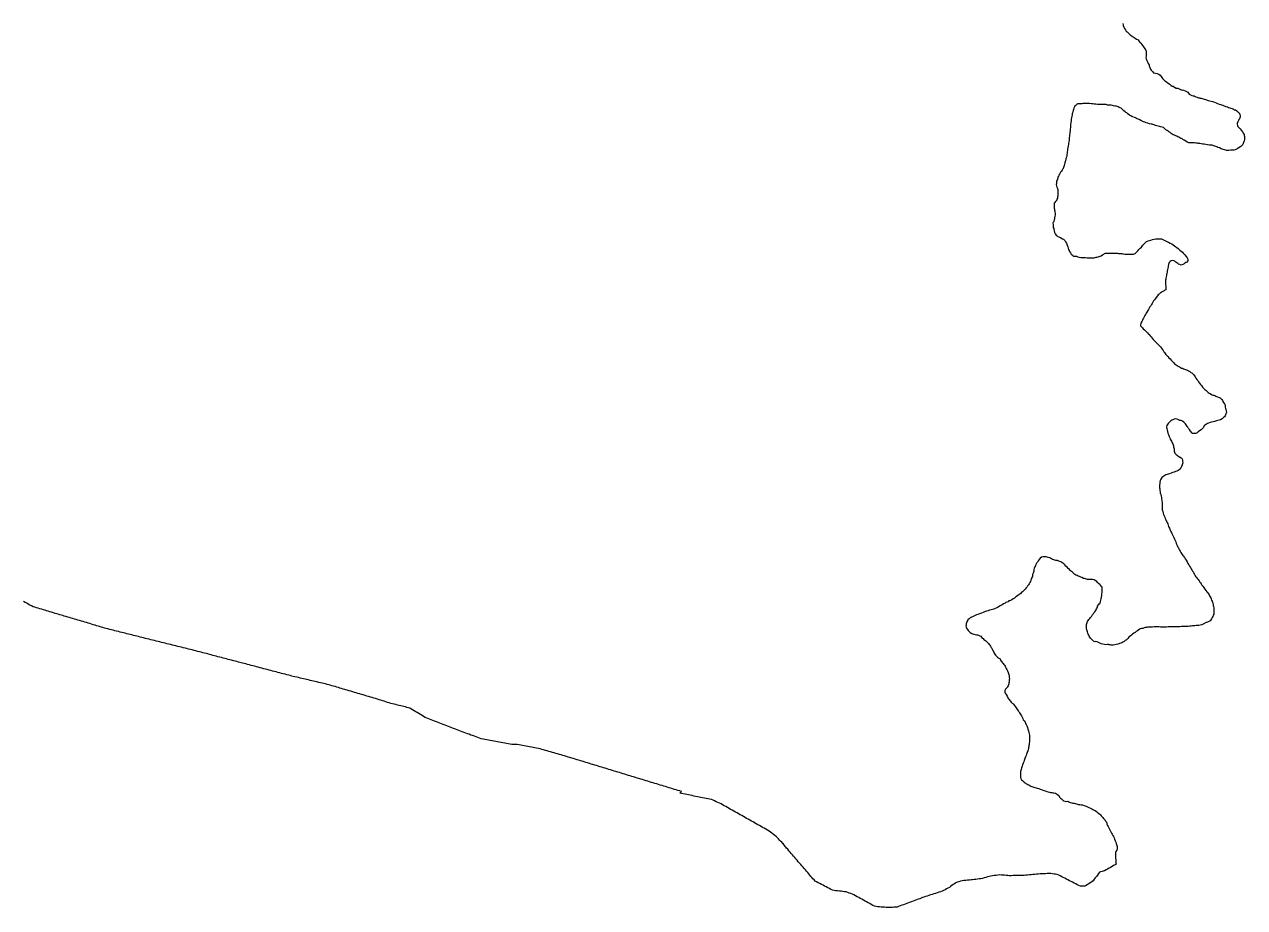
# Model space of a CAD drawing. Header units: inches. Extents: x 130170 to 284068, y 377793 to 804530.
# Drawn here: x 246582 to 253133, y 699291 to 704036 of the extents above; entities that cross this region are included whole.
import ezdxf

# ---------------------------------------------------------------- set-up
doc = ezdxf.new("R2010")
doc.units = ezdxf.units.IN
doc.header["$MEASUREMENT"] = 0
doc.layers.add('muni_il', color=7, linetype='Continuous')

msp = doc.modelspace()

# ---------------------------------------------------------------- linework, layer by layer
at = {"layer": 'muni_il'}
msp.add_lwpolyline([(252478.7, 704040.3), (252481, 704034), (252481, 704029), (252484.5, 704021.5), (252488, 704014), (252493, 704007), (252498, 704000), (252503, 703995), (252508, 703990), (252513.5, 703985), (252519, 703980), (252524, 703976.5), (252529, 703973), (252534.7, 703969), (252540.3, 703965), (252546, 703961), (252553.5, 703956.5), (252561, 703952), (252567, 703944.5), (252573, 703937), (252578, 703935), (252581, 703928.5), (252584, 703922), (252587, 703921), (252590.5, 703915), (252594, 703909), (252598, 703903.5), (252602, 703898), (252604, 703889), (252604.5, 703883), (252605, 703877), (252604.5, 703871), (252604, 703865), (252603, 703858), (252604, 703850), (252607.5, 703842), (252611, 703834), (252613.5, 703829.5), (252616, 703825), (252620, 703818), (252621, 703813), (252624, 703804), (252627, 703795), (252632, 703789), (252636, 703784), (252641, 703780), (252644, 703776), (252647, 703775), (252655, 703773), (252664, 703771), (252673, 703768), (252679, 703763), (252685, 703756), (252689, 703750), (252694.3, 703744), (252699.7, 703738), (252705, 703732), (252708, 703731), (252714.7, 703726), (252721.3, 703721), (252728, 703716), (252733.7, 703712), (252739.3, 703708), (252745, 703704), (252749, 703703), (252757.5, 703698), (252766, 703693), (252774, 703693), (252778, 703691), (252785, 703688), (252792, 703685), (252797, 703685), (252805.5, 703681.5), (252814, 703678), (252821, 703676), (252825, 703674), (252828, 703671), (252832, 703666), (252836, 703661), (252843, 703657.7), (252850, 703654.3), (252857, 703651), (252862, 703651), (252867, 703648.5), (252872, 703646), (252879, 703644), (252886, 703642), (252890, 703642), (252895, 703640), (252900.5, 703638.5), (252906, 703637), (252911, 703635.5), (252916, 703634), (252924, 703631.5), (252932, 703629), (252938, 703627), (252946, 703625), (252954, 703623), (252962, 703621), (252971, 703617), (252979.5, 703613.5), (252988, 703610), (252996.5, 703607.5), (253005, 703605), (253008, 703604), (253016, 703602), (253023.5, 703598.5), (253031, 703595), (253034, 703595), (253040.7, 703592.3), (253047.3, 703589.7), (253054, 703587), (253060, 703586), (253066.3, 703583), (253072.7, 703580), (253079, 703577), (253084, 703576), (253091, 703571), (253099, 703565), (253104, 703561), (253106, 703557), (253107.5, 703551), (253109, 703545), (253108.5, 703539.5), (253108, 703534), (253105, 703529), (253102, 703524), (253101, 703520), (253097, 703512), (253093, 703506), (253094, 703499.5), (253095, 703493), (253097, 703487), (253103, 703480.7), (253109, 703474.3), (253115, 703468), (253118.5, 703463.5), (253122, 703459), (253126, 703452), (253130, 703445), (253131.5, 703439), (253133, 703433), (253132.3, 703425.3), (253131.7, 703417.7), (253131, 703410), (253127, 703402), (253125, 703396.5), (253123, 703391), (253117.5, 703385), (253112, 703379), (253104, 703374), (253096, 703369), (253089.5, 703365), (253083, 703361), (253074.5, 703360.5), (253066, 703360), (253057, 703359.5), (253048, 703359), (253041.5, 703359), (253035, 703359), (253027, 703362), (253018, 703363), (253012.5, 703365.5), (253007, 703368), (252998, 703372), (252989, 703375), (252984, 703377), (252979, 703379), (252973, 703381), (252965.5, 703383.5), (252958, 703386), (252950.5, 703386.5), (252943, 703387), (252934, 703388.5), (252925, 703390), (252916.5, 703391.5), (252908, 703393), (252900, 703394), (252892, 703395), (252886, 703396), (252880, 703397), (252871.3, 703397.8), (252862.5, 703398.5), (252853.8, 703399.3), (252845, 703400), (252840, 703400), (252834, 703400), (252825, 703403), (252817, 703408), (252809, 703413), (252801, 703418), (252798, 703421), (252794, 703422), (252792, 703423), (252786, 703426), (252780, 703429), (252775, 703432), (252770, 703435), (252767, 703435), (252760, 703439), (252753, 703443), (252750, 703443), (252744, 703446.5), (252738, 703450), (252731, 703456), (252727, 703458), (252723, 703462), (252717, 703466), (252711, 703470), (252707, 703472), (252702.5, 703476.5), (252698, 703481), (252690, 703483.5), (252682, 703486), (252675.5, 703487.5), (252669, 703489), (252662, 703491), (252655, 703493), (252648, 703495.5), (252641, 703498), (252636, 703499), (252631, 703500), (252622, 703502), (252613, 703505), (252605, 703507), (252597.5, 703510), (252590, 703513), (252585, 703514), (252580.5, 703517), (252576, 703520), (252567, 703524), (252562, 703526), (252557, 703528), (252552, 703531), (252547, 703534), (252542, 703536), (252533, 703539), (252528, 703541), (252522, 703545), (252515, 703548), (252507.5, 703554), (252500, 703560), (252495.5, 703563), (252491, 703566), (252484.5, 703572), (252478, 703578), (252474, 703581.5), (252470, 703585), (252465, 703588), (252459.5, 703590), (252454, 703592), (252446, 703596), (252437, 703597), (252429, 703598), (252423, 703599.5), (252417, 703601), (252411, 703601.5), (252405, 703602), (252397, 703602), (252389, 703605), (252381, 703605), (252374, 703605), (252369, 703605.5), (252364, 703606), (252358.5, 703606), (252353, 703606), (252343, 703606), (252335, 703607), (252326, 703608), (252318, 703608.5), (252310, 703609), (252301, 703610), (252295, 703610), (252289, 703610), (252283.5, 703610), (252278, 703610), (252271.5, 703610), (252265, 703610), (252260, 703609.5), (252255, 703609), (252247, 703609), (252237, 703609), (252232, 703606), (252228, 703602), (252221, 703599), (252219, 703592), (252216, 703585), (252214, 703579), (252212, 703573), (252210, 703565), (252208, 703557), (252206.5, 703550), (252205, 703543), (252203.5, 703534.5), (252202, 703526), (252201, 703517), (252200, 703508), (252199, 703498.5), (252198, 703489), (252197.5, 703481.5), (252197, 703474), (252196, 703465), (252195, 703456), (252194.3, 703449), (252193.7, 703442), (252193, 703435), (252192, 703428.5), (252191, 703422), (252191, 703412), (252189.5, 703404.5), (252188, 703397), (252187, 703390), (252186, 703383), (252184.5, 703374), (252183, 703365), (252182, 703358), (252181, 703351), (252180, 703344), (252179, 703337), (252178, 703330), (252176, 703323), (252174, 703316), (252173, 703312), (252171, 703303), (252169, 703299), (252168, 703294), (252167, 703289), (252166, 703284), (252165, 703278), (252163, 703272.5), (252161, 703267), (252158, 703258), (252156, 703256), (252153, 703252), (252149, 703246), (252144, 703241), (252141, 703235), (252138.5, 703230.5), (252136, 703226), (252133, 703219), (252131, 703216), (252130, 703209), (252129, 703205), (252126.5, 703199), (252124, 703193), (252123, 703188), (252122.5, 703181.5), (252122, 703175), (252123, 703168), (252125.5, 703161), (252128, 703154), (252130, 703149), (252131, 703141), (252131, 703135), (252131, 703129), (252130.5, 703121.5), (252130, 703114), (252129, 703108.5), (252128, 703103), (252125, 703096), (252125, 703092), (252121, 703088), (252118, 703083.5), (252115, 703079), (252111, 703075), (252111, 703067.5), (252111, 703060), (252111, 703054), (252111, 703048), (252112, 703043), (252113, 703038), (252114, 703033), (252115, 703026.5), (252116, 703020), (252115.5, 703012.5), (252115, 703005), (252113, 702996), (252111.5, 702990.5), (252110, 702985), (252109, 702978), (252106.5, 702973.5), (252104, 702969), (252104.5, 702959.5), (252105, 702950), (252106, 702945), (252108, 702939), (252109, 702933), (252110, 702927), (252112, 702918), (252116, 702910), (252122, 702903), (252126, 702900), (252130, 702897), (252135, 702894.5), (252140, 702892), (252147, 702889), (252155, 702883), (252160, 702881), (252167, 702874), (252171, 702868), (252176, 702860), (252178, 702855), (252180, 702850), (252184, 702841), (252186, 702834), (252188, 702827), (252190.5, 702821), (252193, 702815), (252199, 702809), (252202, 702802), (252206.5, 702798), (252211, 702794), (252217, 702791), (252223, 702791), (252230, 702790), (252238, 702787), (252245, 702785), (252253, 702784), (252260, 702783), (252265.5, 702783), (252271, 702783), (252279, 702782.5), (252287, 702782), (252296.5, 702781.5), (252306, 702781), (252315.5, 702781.5), (252325, 702782), (252330, 702783), (252336, 702785), (252341, 702786), (252346, 702787), (252353, 702789), (252357, 702790), (252363, 702793), (252370, 702798), (252377, 702802), (252381, 702805), (252386, 702807), (252393, 702807), (252402, 702806), (252411, 702807), (252416, 702806.5), (252421, 702806), (252430, 702806.5), (252439, 702807), (252444.5, 702806.5), (252450, 702806), (252456, 702805), (252463, 702805), (252468, 702804.5), (252473, 702804), (252479, 702803), (252482, 702803), (252491, 702801), (252500.3, 702801), (252509.7, 702801), (252519, 702801), (252524, 702801), (252531, 702802), (252536, 702802), (252541, 702803), (252545, 702805), (252550.5, 702810), (252556, 702815), (252559, 702819), (252565, 702826), (252569, 702829.5), (252573, 702833), (252579, 702839), (252583, 702844), (252587, 702849), (252590.5, 702853), (252594, 702857), (252599, 702863), (252606, 702869), (252615, 702873), (252622.5, 702875), (252630, 702877), (252638.5, 702879.5), (252647, 702882), (252656, 702883), (252665, 702884), (252672, 702884), (252679, 702884), (252684, 702884), (252687, 702883), (252694, 702879.5), (252701, 702876), (252708, 702872.5), (252715, 702869), (252719, 702868), (252725, 702865), (252733.3, 702860.7), (252741.7, 702856.3), (252750, 702852), (252756.5, 702846.8), (252763, 702841.5), (252769.5, 702836.3), (252776, 702831), (252781, 702827), (252786, 702823), (252792.5, 702817.5), (252799, 702812), (252805.5, 702804.5), (252812, 702797), (252818.5, 702789.5), (252825, 702782), (252829, 702775), (252828, 702766), (252823, 702758), (252819, 702757), (252817, 702756), (252812.5, 702753), (252808, 702750), (252801, 702746), (252792, 702743), (252785, 702745), (252779, 702748), (252774, 702751.5), (252769, 702755), (252764, 702759), (252759, 702763), (252753, 702765), (252747, 702767), (252739, 702766), (252733, 702761), (252728, 702756), (252726, 702750.5), (252724, 702745), (252723, 702739), (252722, 702733), (252720.5, 702725.5), (252719, 702718), (252718, 702710), (252716.5, 702704), (252715, 702698), (252714, 702692.5), (252713, 702687), (252711.5, 702679.5), (252710, 702672), (252709.5, 702666.5), (252709, 702661), (252708.5, 702653), (252708, 702645), (252709, 702638), (252710, 702631), (252711, 702627), (252711, 702620), (252711, 702613), (252710, 702610), (252705.5, 702607), (252701, 702604), (252694, 702601), (252690, 702599), (252685.5, 702596), (252681, 702593), (252674, 702587), (252669.5, 702582), (252665, 702577), (252659, 702569), (252654, 702562.7), (252649, 702556.3), (252644, 702550), (252640, 702543), (252636, 702536), (252632.3, 702530), (252628.7, 702524), (252625, 702518), (252621, 702511.3), (252617, 702504.7), (252613, 702498), (252608, 702490), (252604.7, 702483.7), (252601.3, 702477.3), (252598, 702471), (252594.5, 702464), (252591, 702457), (252587.5, 702451.5), (252584, 702446), (252580.5, 702440), (252577, 702434), (252576, 702428), (252575, 702421), (252575, 702417), (252580, 702410), (252584.5, 702405.5), (252589, 702401), (252595, 702395), (252601, 702389), (252605, 702386), (252611, 702378.5), (252617, 702371), (252620, 702369), (252625.3, 702362.7), (252630.7, 702356.3), (252636, 702350), (252642, 702343.5), (252648, 702337), (252655, 702331), (252660.5, 702325.5), (252666, 702320), (252671, 702314.5), (252676, 702309), (252681, 702303), (252686, 702297), (252691, 702291), (252695, 702284), (252699, 702277), (252702.5, 702272.5), (252706, 702268), (252710.7, 702262.3), (252715.3, 702256.7), (252720, 702251), (252727, 702244), (252732.7, 702238.3), (252738.3, 702232.7), (252744, 702227), (252750.5, 702220), (252757, 702213), (252761, 702209.5), (252765, 702206), (252771, 702202.5), (252777, 702199), (252783, 702195.7), (252789, 702192.3), (252795, 702189), (252800, 702189), (252805, 702186), (252810, 702183), (252815.5, 702181.5), (252821, 702180), (252826.5, 702177.5), (252832, 702175), (252838.5, 702170.5), (252845, 702166), (252849.5, 702163.5), (252854, 702161), (252859, 702154.5), (252864, 702148), (252868, 702141.5), (252872, 702135), (252876.7, 702128.3), (252881.3, 702121.7), (252886, 702115), (252891, 702108.3), (252896, 702101.7), (252901, 702095), (252907.5, 702087.5), (252914, 702080), (252919.5, 702075), (252925, 702070), (252931.5, 702064), (252938, 702058), (252943, 702055), (252948, 702052), (252955, 702048), (252962, 702044), (252968, 702044), (252973.5, 702041.5), (252979, 702039), (252987.5, 702035.5), (252996, 702032), (253001, 702029), (253006, 702026), (253010, 702021), (253014, 702016), (253017, 702010), (253020, 702004), (253023, 701999.5), (253026, 701995), (253028, 701987), (253029, 701979.5), (253030, 701972), (253032, 701966), (253034, 701960), (253036, 701951), (253033, 701943), (253031, 701938), (253029, 701933), (253024.5, 701928), (253020, 701923), (253012, 701917.5), (253004, 701912), (252997, 701910), (252990, 701908), (252983, 701905), (252977, 701903.5), (252971, 701902), (252963.5, 701900.5), (252956, 701899), (252947.5, 701896.5), (252939, 701894), (252934, 701892), (252928.5, 701888.5), (252923, 701885), (252917, 701881), (252915, 701878), (252914, 701875), (252912, 701870), (252905.5, 701863.5), (252899, 701857), (252891.5, 701851.5), (252884, 701846), (252877.5, 701842), (252871, 701838), (252866, 701837.5), (252861, 701837), (252853, 701838), (252849, 701842), (252846, 701846.5), (252843, 701851), (252837, 701859), (252832.5, 701865), (252828, 701871), (252824, 701876), (252820, 701885), (252816.5, 701889), (252813, 701893), (252807, 701898), (252800, 701904), (252793, 701907), (252785, 701908), (252778, 701911), (252771, 701914), (252763, 701916), (252754, 701914), (252748, 701911.5), (252742, 701909), (252737, 701905), (252732, 701901), (252727.5, 701896.5), (252723, 701892), (252719.5, 701886.5), (252716, 701881), (252713, 701874), (252714, 701870), (252715.5, 701864), (252717, 701858), (252719, 701848.5), (252721, 701839), (252724, 701832), (252726, 701826.5), (252728, 701821), (252731, 701814.5), (252734, 701808), (252737, 701802.5), (252740, 701797), (252742.5, 701792), (252745, 701787), (252747, 701782), (252749, 701777), (252750.5, 701772), (252752, 701767), (252753, 701761.5), (252754, 701756), (252754.5, 701749.5), (252755, 701743), (252757, 701737.5), (252759, 701732), (252766, 701725), (252770.5, 701721.5), (252775, 701718), (252779.5, 701715), (252784, 701712), (252792, 701707), (252797, 701702), (252800, 701695), (252800.5, 701688), (252801, 701681), (252799.5, 701675), (252798, 701669), (252795, 701661), (252792, 701656), (252789, 701651), (252785.5, 701647), (252782, 701643), (252776, 701639.5), (252770, 701636), (252762, 701633.5), (252754, 701631), (252746, 701628), (252738, 701625), (252730, 701622), (252723.3, 701620), (252716.7, 701618), (252710, 701616), (252704.5, 701612.5), (252699, 701609), (252693.5, 701605), (252688, 701601), (252683, 701593), (252680.5, 701585), (252678, 701577), (252677.5, 701569), (252677, 701561), (252677, 701553.5), (252677, 701546), (252677.4, 701540.6), (252677.8, 701535.2), (252678, 701532), (252679, 701525), (252680, 701518), (252682.5, 701509.5), (252685, 701501), (252686, 701494), (252687, 701487), (252688, 701480), (252689, 701473.5), (252690, 701467), (252690.3, 701459.3), (252690.7, 701451.7), (252691, 701444), (252691, 701436), (252691, 701428), (252692.5, 701423), (252694, 701418), (252696, 701410), (252698, 701402), (252701, 701395), (252704, 701388), (252707, 701381), (252710, 701374), (252712.5, 701369), (252715, 701364), (252717.5, 701358), (252720, 701352), (252722.5, 701345.5), (252725, 701339), (252727, 701334), (252729, 701329), (252731, 701324), (252733, 701319), (252737, 701312), (252740, 701306.5), (252743, 701301), (252746.5, 701293.5), (252750, 701286), (252753.5, 701278.5), (252757, 701271), (252760.5, 701263), (252764, 701255), (252766, 701249.5), (252768, 701244), (252771.5, 701236), (252775, 701228), (252777.5, 701223.5), (252780, 701219), (252783, 701211), (252786.5, 701205), (252790, 701199), (252794, 701193.5), (252798, 701188), (252801.5, 701183), (252805, 701178), (252809.5, 701171.5), (252814, 701165), (252819, 701156.5), (252824, 701148), (252829, 701140), (252834, 701132), (252838, 701125), (252842, 701118), (252846, 701111), (252850, 701104.7), (252854, 701098.3), (252858, 701092), (252861.3, 701086), (252864.7, 701080), (252868, 701074), (252872, 701068), (252876, 701062), (252880, 701057.5), (252884, 701053), (252888.5, 701046.5), (252893, 701040), (252896.5, 701035), (252900, 701030), (252903, 701023), (252908, 701018), (252913.5, 701010), (252919, 701002), (252925, 700994.5), (252931, 700987), (252935, 700982), (252939, 700977), (252942, 700971.5), (252945, 700966), (252948, 700960.5), (252951, 700955), (252953.5, 700949), (252956, 700943), (252958, 700937), (252960, 700931), (252962, 700925.5), (252964, 700920), (252965, 700914), (252966, 700908), (252967, 700902), (252968, 700896), (252968, 700889), (252968, 700882), (252967.5, 700875), (252967, 700868), (252964.5, 700861), (252962, 700854), (252959, 700848.5), (252956, 700843), (252952, 700837.5), (252948, 700832), (252940.5, 700828), (252933, 700824), (252927.5, 700822.5), (252922, 700821), (252917, 700818), (252911, 700813), (252903, 700810.5), (252895, 700808), (252887.5, 700807), (252880, 700806), (252873.3, 700805.7), (252866.7, 700805.3), (252860, 700805), (252853, 700804), (252846, 700803), (252839, 700802), (252829.8, 700801.8), (252820.5, 700801.5), (252811.3, 700801.3), (252802, 700801), (252794, 700800.5), (252786, 700800), (252778, 700799.5), (252770, 700799), (252760, 700799), (252750, 700799), (252740, 700799), (252731.3, 700798.8), (252722.5, 700798.5), (252713.8, 700798.3), (252705, 700798), (252697.3, 700798), (252689.7, 700798), (252682, 700798), (252672.5, 700798.5), (252663, 700799), (252655, 700798.8), (252647, 700798.5), (252639, 700798.3), (252631, 700798), (252621.5, 700798), (252612, 700798), (252606, 700796.5), (252600, 700795), (252593, 700793), (252586, 700791), (252579.5, 700789.5), (252573, 700788), (252565.5, 700783), (252558, 700778), (252551.3, 700773.7), (252544.7, 700769.3), (252538, 700765), (252531.5, 700759.5), (252525, 700754), (252518.5, 700748.5), (252512, 700743), (252505.5, 700736.5), (252499, 700730), (252492.5, 700725), (252486, 700720), (252480, 700716.5), (252474, 700713), (252468, 700711), (252462, 700709), (252457, 700707.5), (252452, 700706), (252444, 700704), (252436, 700702), (252428, 700700), (252422, 700700.5), (252416, 700701), (252411, 700702), (252406, 700703), (252402, 700705), (252395, 700704), (252388, 700703), (252380, 700704.5), (252372, 700706), (252363.5, 700708.5), (252355, 700711), (252348.5, 700714.5), (252342, 700718), (252335, 700720), (252329, 700719), (252322, 700723), (252317, 700727.5), (252312, 700732), (252306, 700739), (252302, 700744), (252298, 700749), (252296, 700754.5), (252294, 700760), (252291.5, 700766), (252289, 700772), (252287.5, 700777.5), (252286, 700783), (252285, 700789), (252284, 700795), (252284, 700801), (252284, 700807), (252285, 700812.5), (252286, 700818), (252290, 700827), (252293.5, 700832.5), (252297, 700838), (252301.7, 700843.7), (252306.3, 700849.3), (252311, 700855), (252315.3, 700861.3), (252319.7, 700867.7), (252324, 700874), (252328.5, 700879.5), (252333, 700885), (252336, 700891), (252338.5, 700896), (252341, 700901), (252342.5, 700906), (252344, 700911), (252348, 700918), (252352.5, 700922.5), (252357, 700927), (252359.5, 700934.5), (252362, 700942), (252363.5, 700950), (252365, 700958), (252366, 700967), (252367, 700976), (252367.7, 700984.3), (252368.3, 700992.7), (252369, 701001), (252368.5, 701006.5), (252368, 701012), (252363, 701018), (252359, 701022.5), (252355, 701027), (252349, 701032), (252344, 701037.5), (252339, 701043), (252331, 701048), (252325, 701051), (252316, 701053), (252307, 701054), (252301.5, 701053.5), (252296, 701053), (252289, 701054), (252284, 701056), (252278, 701057), (252273, 701058), (252268, 701059), (252260, 701064), (252253.5, 701066.5), (252247, 701069), (252240.3, 701071.7), (252233.7, 701074.3), (252227, 701077), (252221.5, 701081), (252216, 701085), (252209, 701092), (252204, 701096), (252199, 701100), (252192.5, 701106.5), (252186, 701113), (252179.5, 701119.5), (252173, 701126), (252168, 701132), (252163, 701138), (252157.5, 701141.5), (252152, 701145), (252146, 701149), (252140.5, 701150.5), (252135, 701152), (252128, 701156), (252119, 701156), (252113.5, 701157.5), (252108, 701159), (252102.5, 701161.5), (252097, 701164), (252092.5, 701167), (252088, 701170), (252079, 701172), (252073.5, 701173.5), (252068, 701175), (252062.5, 701175.5), (252057, 701176), (252054.2, 701176), (252050, 701176), (252043, 701174), (252036, 701168), (252030.5, 701161), (252025, 701154), (252020.5, 701147.5), (252016, 701141), (252013, 701134.3), (252010, 701127.7), (252007, 701121), (252004, 701114), (252001, 701107), (252001, 701099), (251999, 701093.5), (251997, 701088), (251995, 701080), (251994.5, 701075), (251994, 701070), (251991.5, 701064), (251989, 701058), (251986, 701050.5), (251983, 701043), (251979.5, 701036.5), (251976, 701030), (251973, 701025.5), (251970, 701021), (251965, 701014.5), (251960, 701008), (251954, 701001), (251948, 700994), (251941, 700988), (251934, 700982), (251929, 700977), (251926, 700976), (251920.3, 700971.3), (251914.7, 700966.7), (251909, 700962), (251903, 700958), (251897, 700954), (251890, 700949.5), (251883, 700945), (251876, 700941), (251868, 700938), (251863, 700934), (251856, 700932), (251851.5, 700929.5), (251847, 700927), (251839, 700922.5), (251831, 700918), (251824, 700914), (251817, 700910), (251809.5, 700905.5), (251802, 700901), (251794.5, 700897.5), (251787, 700894), (251779.3, 700892), (251771.7, 700890), (251764, 700888), (251755.5, 700885.5), (251747, 700883), (251742, 700881.5), (251737, 700880), (251729, 700876.5), (251721, 700873), (251715, 700871), (251709, 700869), (251701.5, 700866), (251694, 700863), (251686.5, 700860), (251679, 700857), (251672.7, 700853.7), (251666.3, 700850.3), (251660, 700847), (251653.5, 700842), (251647, 700837), (251644.5, 700831.5), (251642, 700826), (251640, 700820.5), (251638, 700815), (251637.5, 700809), (251637, 700803), (251638.5, 700797.5), (251640, 700792), (251646, 700784), (251649.5, 700780), (251653, 700776), (251656.5, 700772), (251660, 700768), (251668, 700764), (251674, 700762), (251680, 700760), (251686.5, 700758.5), (251693, 700757), (251698.5, 700755.5), (251704, 700754), (251712, 700751), (251717, 700749), (251721, 700744), (251724, 700739), (251729, 700736), (251733.5, 700732), (251738, 700728), (251743, 700724), (251748, 700720), (251754, 700713), (251758, 700709), (251762, 700705), (251765.5, 700700), (251769, 700695), (251773, 700689), (251775.5, 700684), (251778, 700679), (251781, 700672.5), (251784, 700666), (251789, 700658), (251792, 700652.5), (251795, 700647), (251800.5, 700642), (251806, 700637), (251812, 700632), (251816.5, 700629.5), (251821, 700627), (251823, 700620), (251826.5, 700615.5), (251830, 700611), (251833, 700606.5), (251836, 700602), (251840, 700597.5), (251844, 700593), (251847, 700587.5), (251850, 700582), (251853, 700576), (251856, 700570), (251860, 700562), (251864, 700554), (251866, 700548.5), (251868, 700543), (251869, 700534), (251869.5, 700527), (251870, 700520), (251869.5, 700514.5), (251869, 700509), (251868.5, 700504), (251868, 700499), (251867, 700493.5), (251866, 700488), (251863, 700482), (251860, 700476), (251857, 700470), (251854, 700470), (251849, 700465), (251845, 700458), (251845, 700453), (251845, 700448), (251848, 700442), (251853, 700435), (251858, 700427), (251860, 700422), (251862, 700417), (251865.5, 700412.5), (251869, 700408), (251872.5, 700403.5), (251876, 700399), (251880.5, 700394.5), (251885, 700390), (251889, 700386.5), (251893, 700383), (251896.5, 700378.5), (251900, 700374), (251903, 700369), (251906, 700364), (251909.5, 700358.5), (251913, 700353), (251916.5, 700348.5), (251920, 700344), (251925, 700337), (251928, 700332), (251931, 700327), (251934.5, 700320.5), (251938, 700314), (251941.5, 700307), (251945, 700300), (251949.5, 700293.5), (251954, 700287), (251957, 700280.5), (251960, 700274), (251963.5, 700266.5), (251967, 700259), (251969.5, 700249.5), (251972, 700240), (251974, 700232), (251976, 700224), (251977.5, 700217.5), (251979, 700211), (251979, 700203.5), (251979, 700196), (251978.5, 700189), (251978, 700182), (251977, 700174.5), (251976, 700167), (251975, 700161.5), (251974, 700156), (251973, 700150.5), (251972, 700145), (251970.5, 700139), (251969, 700133), (251965.5, 700124), (251962, 700115), (251959.5, 700107.5), (251957, 700100), (251953.5, 700091), (251950, 700082), (251947, 700074), (251944, 700066), (251941, 700058), (251938, 700050), (251935.5, 700041.5), (251933, 700033), (251931.5, 700027.5), (251930, 700022), (251929.5, 700015.5), (251929, 700009), (251929, 700003.5), (251929, 699998), (251930.5, 699991.5), (251932, 699985), (251936, 699978), (251940, 699974), (251944, 699970), (251949, 699965.5), (251954, 699961), (251959, 699958), (251964, 699955), (251969, 699952.5), (251974, 699950), (251980, 699946.5), (251986, 699943), (251991, 699941), (251996, 699939), (252001.5, 699937.5), (252007, 699936), (252013.5, 699934), (252020, 699932), (252027.5, 699930), (252035, 699928), (252040.5, 699925.5), (252046, 699923), (252054.3, 699920.3), (252062.7, 699917.7), (252071, 699915), (252078, 699913), (252085, 699911), (252091.5, 699910), (252098, 699909), (252103.5, 699908), (252109, 699907), (252117, 699906), (252123, 699902), (252129, 699898), (252136, 699893), (252139, 699885), (252145, 699879), (252149.5, 699875), (252154, 699871), (252161, 699865), (252169, 699862), (252176, 699861), (252184, 699862), (252189, 699859), (252197, 699855), (252205, 699853), (252211.5, 699852), (252218, 699851), (252224, 699849.5), (252230, 699848), (252235, 699846.5), (252240, 699845), (252249, 699844), (252256, 699843.5), (252263, 699843), (252271, 699840), (252276.5, 699837.5), (252282, 699835), (252289.7, 699831.7), (252297.3, 699828.3), (252305, 699825), (252312, 699821.5), (252319, 699818), (252324.5, 699815), (252330, 699812), (252337, 699807), (252344, 699802), (252349.5, 699797.5), (252355, 699793), (252359, 699788.5), (252363, 699784), (252367, 699779.5), (252371, 699775), (252376, 699769.5), (252381, 699764), (252384, 699760), (252387, 699756), (252391, 699749), (252392.5, 699744), (252394, 699739), (252397, 699732.5), (252400, 699726), (252404, 699719), (252408, 699712), (252411.5, 699704.5), (252415, 699697), (252418.5, 699691), (252422, 699685), (252425.5, 699678.5), (252429, 699672), (252432, 699665), (252435, 699658), (252438, 699650), (252441, 699642), (252443, 699636), (252445, 699630), (252446.5, 699624.5), (252448, 699619), (252448.5, 699613.5), (252449, 699608), (252447, 699600), (252442, 699592), (252439, 699586), (252439, 699580), (252439, 699574), (252439, 699565), (252440.5, 699556.5), (252442, 699548), (252441.5, 699541.5), (252441, 699535), (252442.2, 699529.6), (252443.3, 699524.2), (252437.4, 699520.8), (252429.3, 699516.2), (252421.2, 699511.6), (252413.1, 699507), (252405.1, 699502.4), (252397, 699497.8), (252388.9, 699493.2), (252380.8, 699488.6), (252373.5, 699486.5), (252367.6, 699484.9), (252360.9, 699483), (252354.2, 699481.1), (252348.5, 699473.5), (252342.8, 699465.9), (252337.2, 699458.2), (252331.5, 699450.6), (252325.8, 699443), (252320.1, 699435.4), (252312.4, 699429.7), (252304.7, 699424.1), (252297, 699418.4), (252289.9, 699414.2), (252282.9, 699410.1), (252275.8, 699405.9), (252267.7, 699405.8), (252259.6, 699405.6), (252251.4, 699405.5), (252243.1, 699409.8), (252234.8, 699414), (252226.4, 699418.3), (252218.1, 699422.5), (252209.8, 699426.8), (252201.4, 699431.1), (252193.1, 699435.3), (252184.8, 699439.6), (252176.4, 699443.8), (252168.1, 699448.1), (252159.8, 699452.4), (252151.4, 699456.6), (252143.1, 699460.9), (252134.8, 699465.1), (252126.4, 699469.4), (252118.1, 699470.4), (252109.8, 699471.3), (252101.5, 699472.3), (252093.2, 699473.2), (252083.5, 699473.2), (252073.8, 699473.2), (252064, 699473.1), (252054.3, 699473.1), (252044.5, 699473), (252035, 699472.1), (252025.4, 699471.2), (252015.8, 699470.2), (252006.2, 699469.3), (251996.7, 699468.4), (251987.1, 699467.5), (251977.5, 699466.6), (251967.9, 699465.7), (251958.3, 699464.7), (251948.8, 699463.8), (251939.2, 699462.9), (251929.2, 699462.8), (251919.3, 699462.7), (251909.4, 699462.6), (251899.5, 699462.5), (251889.6, 699462.5), (251879.6, 699462.4), (251869.7, 699462.3), (251861.2, 699463), (251852.6, 699463.7), (251844.1, 699464.4), (251835.5, 699465.1), (251827, 699465.8), (251818.5, 699466.5), (251808.7, 699465.3), (251799, 699464.1), (251789.2, 699462.9), (251779.5, 699461.7), (251769.8, 699460.5), (251760.9, 699458), (251752.1, 699455.5), (251743.3, 699453), (251734.5, 699450.5), (251725.7, 699448), (251716.8, 699445.5), (251708, 699444.6), (251699.3, 699443.7), (251690.5, 699442.7), (251681.7, 699441.8), (251672.9, 699440.9), (251664.1, 699439.9), (251655.3, 699439), (251645.6, 699438), (251635.8, 699436.9), (251626.1, 699435.9), (251616.3, 699434.9), (251607.8, 699432.2), (251599.2, 699429.5), (251590.6, 699426.8), (251582.1, 699424.1), (251575.3, 699419.1), (251568.5, 699414.2), (251561.6, 699409.2), (251554.8, 699404.2), (251548, 699399.3), (251540.3, 699395.2), (251532.5, 699391.1), (251524.7, 699387), (251517, 699383), (251509.2, 699378.9), (251500.3, 699376), (251491.3, 699373.1), (251482.4, 699370.2), (251473.4, 699367.4), (251464.4, 699364.5), (251455.5, 699361.6), (251446.5, 699358.7), (251437.6, 699355.9), (251428.6, 699353), (251419.7, 699350.1), (251410.7, 699347.2), (251403.5, 699344.3), (251396.3, 699341.5), (251389.1, 699338.6), (251380.4, 699335.4), (251371.7, 699332.2), (251362.9, 699329), (251354.2, 699325.8), (251345.5, 699322.6), (251336.8, 699319.4), (251328, 699316.2), (251319.3, 699313), (251310.6, 699309.8), (251301.9, 699306.6), (251293.2, 699303.4), (251284.4, 699300.2), (251275.7, 699297), (251267, 699293.8), (251258.6, 699293), (251250.2, 699292.3), (251241.8, 699291.5), (251233.3, 699290.8), (251227.3, 699291), (251218.3, 699291.6), (251209.2, 699292.2), (251200.1, 699292.8), (251191, 699293.4), (251181.9, 699294), (251172.8, 699294.6), (251163.9, 699295.7), (251154.9, 699296.9), (251145.9, 699298), (251137.4, 699302.6), (251128.9, 699307.3), (251120.4, 699312), (251111.9, 699316.6), (251103.5, 699321.3), (251095, 699325.9), (251086.5, 699330.6), (251078, 699335.3), (251069.5, 699339.9), (251061, 699344.6), (251052.5, 699349.2), (251044, 699353.9), (251035.5, 699358.6), (251027, 699363.2), (251018.6, 699366.2), (251010.2, 699369.2), (251001.9, 699372.1), (250993.5, 699375.1), (250984.4, 699376.2), (250975.4, 699377.3), (250966.3, 699378.4), (250957.2, 699379.5), (250948.2, 699380.6), (250939.1, 699381.7), (250930, 699382.8), (250921, 699383.8), (250912.4, 699388.3), (250903.8, 699392.8), (250895.3, 699397.2), (250886.7, 699401.7), (250878.1, 699406.1), (250869.6, 699410.6), (250861, 699415.1), (250852.4, 699419.5), (250843.9, 699424), (250835.3, 699428.4), (250826.7, 699432.9), (250821.2, 699439.3), (250815.7, 699445.7), (250810.2, 699452.2), (250804.7, 699458.6), (250799.2, 699465), (250793.7, 699471.4), (250787.4, 699478.8), (250781.1, 699486.1), (250774.8, 699493.5), (250768.5, 699500.8), (250762.2, 699508.2), (250755.9, 699515.6), (250749.6, 699522.9), (250743.3, 699530.3), (250737, 699537.6), (250730.7, 699545), (250724.4, 699552.4), (250718.1, 699559.7), (250711.8, 699567.1), (250705.5, 699574.4), (250699.2, 699581.8), (250692.8, 699589.2), (250686.5, 699596.5), (250680.2, 699603.9), (250674.2, 699610.9), (250670.4, 699615.4), (250666.5, 699619.9), (250663.1, 699624.3), (250659.1, 699629.5), (250655.1, 699634.7), (250653.8, 699636), (250647.9, 699642), (250642.1, 699648), (250636.2, 699654), (250630.3, 699660), (250624.4, 699666), (250618.6, 699672), (250610.8, 699678.1), (250603, 699684.1), (250595.2, 699690.2), (250587.4, 699696.2), (250579.6, 699702.3), (250571, 699707.1), (250562.4, 699712), (250553.8, 699716.8), (250545.2, 699721.7), (250536.6, 699726.5), (250528.1, 699731.4), (250519.5, 699736.2), (250510.9, 699741.1), (250502.3, 699745.9), (250493.7, 699750.8), (250485.1, 699755.7), (250476.5, 699760.5), (250467.9, 699765.4), (250459.3, 699770.2), (250450.7, 699775.1), (250442.2, 699779.9), (250433.6, 699784.8), (250425, 699789.6), (250416.4, 699794.5), (250407.8, 699799.3), (250399.2, 699804.2), (250390.6, 699809), (250382, 699813.9), (250373.4, 699818.7), (250364.8, 699823.6), (250356.3, 699828.4), (250347.7, 699833.3), (250339.1, 699838.1), (250330.5, 699843), (250321.9, 699847.8), (250313.4, 699851.8), (250304.8, 699855.8), (250296.3, 699859.9), (250287.8, 699863.9), (250279.2, 699867.9), (250270.7, 699871.9), (250261.2, 699873.7), (250251.8, 699875.6), (250242.3, 699877.4), (250232.8, 699879.3), (250223.3, 699881.1), (250213.9, 699883), (250204.4, 699884.8), (250194.9, 699886.7), (250185.5, 699888.5), (250176, 699890.3), (250166.5, 699892.2), (250157.1, 699894), (250147.6, 699895.9), (250138.1, 699897.7), (250128.6, 699899.6), (250119.2, 699901.4), (250109.7, 699903.3), (250100.2, 699905.1), (250103.7, 699909.1), (250109.6, 699914.6), (250100.1, 699917.5), (250090.6, 699920.4), (250081.1, 699923.3), (250071.6, 699926.1), (250062.1, 699929), (250052.6, 699931.9), (250043.1, 699934.8), (250033.6, 699937.7), (250024.1, 699940.6), (250014.6, 699943.5), (250005.1, 699946.4), (249995.5, 699949.3), (249986, 699952.2), (249976.5, 699955.1), (249967, 699958), (249957.5, 699960.9), (249948, 699963.8), (249938.5, 699966.7), (249929, 699969.6), (249919.5, 699972.5), (249910, 699975.4), (249900.5, 699978.3), (249891, 699981.2), (249881.5, 699984), (249871.9, 699986.9), (249862.4, 699989.8), (249852.9, 699992.7), (249843.4, 699995.6), (249833.9, 699998.5), (249824.4, 700001.4), (249814.9, 700004.3), (249805.4, 700007.2), (249795.9, 700010.1), (249786.4, 700013), (249776.9, 700015.9), (249767.4, 700018.8), (249757.8, 700021.7), (249748.3, 700024.6), (249738.8, 700027.5), (249729.3, 700030.4), (249719.8, 700033.3), (249710.3, 700036.2), (249700.8, 700039.1), (249691.3, 700041.9), (249681.8, 700044.8), (249672.3, 700047.7), (249662.8, 700050.6), (249653.3, 700053.5), (249643.7, 700056.4), (249634.2, 700059.3), (249624.7, 700062.2), (249615.2, 700065.1), (249605.7, 700068), (249596.2, 700070.9), (249586.7, 700073.8), (249577.2, 700076.7), (249567.7, 700079.6), (249558.2, 700082.5), (249548.7, 700085.4), (249539.2, 700088.3), (249529.6, 700091.2), (249520.1, 700094.1), (249510.6, 700097), (249501.1, 700099.9), (249491.7, 700102.6), (249482.3, 700105.3), (249472.9, 700108), (249463.5, 700110.7), (249454.1, 700113.4), (249444.7, 700116.1), (249435.3, 700118.9), (249425.9, 700121.6), (249416.5, 700124.3), (249407.1, 700127), (249397.7, 700129.7), (249388.3, 700132.4), (249378.9, 700135.2), (249369.6, 700137.9), (249360.2, 700140.6), (249350.8, 700143.3), (249341.3, 700145.2), (249331.9, 700147), (249322.5, 700148.9), (249313, 700150.8), (249303.6, 700152.6), (249294.2, 700154.5), (249284.7, 700156.4), (249275.3, 700158.2), (249265.9, 700160.1), (249256.4, 700162), (249247, 700163.8), (249237.6, 700165.7), (249228.2, 700167.6), (249218.5, 700167.7), (249208.8, 700167.8), (249199.2, 700167.9), (249189.5, 700168.1), (249179.9, 700169.9), (249170.2, 700171.7), (249160.5, 700173.5), (249150.9, 700175.3), (249141.2, 700177.1), (249131.5, 700178.9), (249121.8, 700180.7), (249112.2, 700182.5), (249102.5, 700184.3), (249092.8, 700186.1), (249083.2, 700187.9), (249073.5, 700189.7), (249063.8, 700191.5), (249054.2, 700193.3), (249044.5, 700195.1), (249034.8, 700196.9), (249025.6, 700200.5), (249016.3, 700204), (249007, 700207.5), (248997.7, 700211.1), (248988.5, 700214.6), (248979.2, 700218.1), (248969.9, 700221.7), (248960.7, 700225.2), (248951.4, 700228.7), (248942.1, 700232.3), (248932.9, 700235.8), (248923.6, 700239.3), (248914.3, 700242.9), (248905, 700246.4), (248895.8, 700249.9), (248886.5, 700253.5), (248877.2, 700257), (248868, 700260.6), (248858.7, 700264.1), (248849.4, 700267.6), (248840.1, 700271.2), (248830.9, 700274.7), (248821.6, 700278.2), (248812.3, 700281.8), (248803.1, 700285.3), (248793.8, 700288.8), (248784.5, 700292.4), (248775.3, 700295.9), (248766, 700299.4), (248756.7, 700303), (248747.4, 700306.5), (248738.2, 700310), (248734, 700312.6), (248725.4, 700317.7), (248716.9, 700322.8), (248708.3, 700327.9), (248699.8, 700333), (248691.3, 700338.1), (248682.7, 700343.2), (248674.2, 700348.3), (248665.6, 700353.4), (248657.1, 700358.5), (248650.8, 700362.3), (248643.3, 700364.5), (248635.8, 700366.7), (248627.4, 700369), (248619.1, 700371.2), (248610.7, 700373.4), (248602.1, 700375.3), (248593.5, 700377.3), (248584.9, 700379.2), (248576.3, 700381.1), (248567.7, 700383), (248559, 700385), (248549.9, 700387.8), (248540.8, 700390.7), (248531.6, 700393.5), (248522.5, 700396.4), (248513.3, 700399.2), (248504.2, 700402), (248495.1, 700404.9), (248485.9, 700407.7), (248476.8, 700410.6), (248467.6, 700413.4), (248458.5, 700416.3), (248449, 700419.1), (248439.5, 700421.9), (248430, 700424.7), (248420.4, 700427.5), (248410.9, 700430.3), (248401.4, 700433.1), (248391.9, 700435.9), (248382.4, 700438.7), (248372.8, 700441.5), (248363.3, 700444.3), (248353.8, 700447.1), (248344.3, 700449.9), (248334.8, 700452.7), (248325.2, 700455.5), (248320.9, 700456.8), (248314.4, 700458.7), (248307.9, 700460.7), (248301.4, 700462.6), (248292.9, 700465.1), (248284.5, 700467.7), (248276, 700470.2), (248267.5, 700472.7), (248259, 700475.2), (248250.6, 700477.8), (248241.8, 700480.2), (248233.1, 700482.6), (248224.3, 700485), (248215.6, 700487.4), (248206.8, 700489.8), (248198.1, 700492.2), (248189.3, 700494.6), (248180.1, 700496.7), (248171, 700498.8), (248161.8, 700500.9), (248152.6, 700503.1), (248143.5, 700505.2), (248134.3, 700507.3), (248125.1, 700509.5), (248116, 700511.6), (248106.9, 700513.7), (248097.9, 700515.8), (248088.8, 700517.9), (248079.8, 700520), (248070.8, 700522.1), (248061.7, 700524.2), (248052.7, 700526.3), (248043.6, 700528.4), (248034.6, 700530.5), (248025.6, 700532.6), (248017.3, 700534.8), (248009, 700536.9), (248000.7, 700539.1), (247991.1, 700541.6), (247981.5, 700544.2), (247971.9, 700546.7), (247962.3, 700549.2), (247952.7, 700551.7), (247943.1, 700554.3), (247933.6, 700556.8), (247924, 700559.3), (247914.4, 700561.8), (247904.8, 700564.3), (247895.2, 700566.9), (247885.6, 700569.4), (247876.1, 700571.9), (247866.5, 700574.4), (247856.9, 700576.9), (247847.3, 700579.5), (247837.7, 700582), (247828.1, 700584.5), (247818.5, 700587), (247809, 700589.5), (247799.4, 700592.1), (247789.8, 700594.6), (247780.2, 700597.1), (247770.6, 700599.6), (247761, 700602.1), (247753.5, 700604.1), (247746, 700606), (247738.5, 700608), (247731, 700609.9), (247721.9, 700612.3), (247712.8, 700614.6), (247703.7, 700617), (247694.6, 700619.3), (247685.5, 700621.7), (247676.4, 700624), (247667.2, 700626.4), (247658, 700628.9), (247648.8, 700631.3), (247639.5, 700633.8), (247630.3, 700636.2), (247621.1, 700638.7), (247611.9, 700641.1), (247602.7, 700643.6), (247593.4, 700646), (247584.2, 700648.5), (247575, 700650.9), (247565.8, 700653.3), (247556.9, 700655.7), (247548, 700658.1), (247539.1, 700660.4), (247530.3, 700662.8), (247521.4, 700665.1), (247511.7, 700667.5), (247502, 700670), (247492.4, 700672.4), (247482.7, 700674.8), (247473, 700677.2), (247463.4, 700679.6), (247453.7, 700682), (247444.1, 700684.4), (247434.4, 700686.8), (247424.7, 700689.2), (247415.1, 700691.6), (247405.4, 700694), (247395.7, 700696.4), (247386.1, 700698.9), (247376.4, 700701.3), (247366.7, 700703.7), (247357.1, 700706.1), (247347.4, 700708.5), (247337.8, 700710.9), (247328.1, 700713.3), (247318.4, 700715.7), (247308.8, 700718.1), (247299.1, 700720.5), (247289.4, 700722.9), (247279.8, 700725.3), (247270.1, 700727.8), (247260.5, 700730.2), (247250.8, 700732.6), (247241.1, 700735), (247231.5, 700737.4), (247221.8, 700739.8), (247212.1, 700742.2), (247203.2, 700744.4), (247194.3, 700746.7), (247185.5, 700748.9), (247176.6, 700751.1), (247167.7, 700753.3), (247158.8, 700755.6), (247149.9, 700757.8), (247141, 700760), (247132.1, 700762.3), (247123.2, 700764.5), (247114.3, 700766.7), (247105, 700769.1), (247095.7, 700771.4), (247086.4, 700773.7), (247077, 700776.1), (247067.7, 700778.4), (247058.4, 700780.7), (247049.1, 700783.1), (247039.7, 700785.4), (247030.4, 700787.8), (247021.1, 700790.1), (247011.8, 700792.4), (247002.5, 700794.8), (246994.1, 700797.4), (246985.8, 700800.1), (246977.5, 700802.8), (246969.2, 700805.4), (246960.9, 700808.1), (246951.7, 700810.8), (246942.6, 700813.5), (246933.4, 700816.3), (246924.2, 700819), (246915, 700821.7), (246905.9, 700824.4), (246896.7, 700827.2), (246887.5, 700829.9), (246878.3, 700832.6), (246869.2, 700835.3), (246860, 700838.1), (246850.8, 700840.8), (246841.6, 700843.5), (246832.5, 700846.2), (246823.3, 700849), (246814.1, 700851.7), (246804.9, 700854.4), (246795.8, 700857.1), (246788, 700859.5), (246780.2, 700861.8), (246772.4, 700864.1), (246763.9, 700866.6), (246755.3, 700869.1), (246746.8, 700871.6), (246737.4, 700874.5), (246728, 700877.3), (246718.6, 700880.1), (246709.2, 700882.9), (246701.2, 700885.4), (246693.2, 700887.9), (246683.9, 700890.6), (246674.6, 700893.3), (246665.4, 700895.9), (246656.1, 700898.6), (246646.8, 700901.3), (246637.5, 700904), (246628.2, 700906.6), (246619.8, 700911.4), (246611.3, 700916.2), (246602.9, 700920.9), (246594.4, 700925.7), (246586, 700930.5), (246577.5, 700935.2)], dxfattribs=at)

doc.saveas('drawing.dxf')
